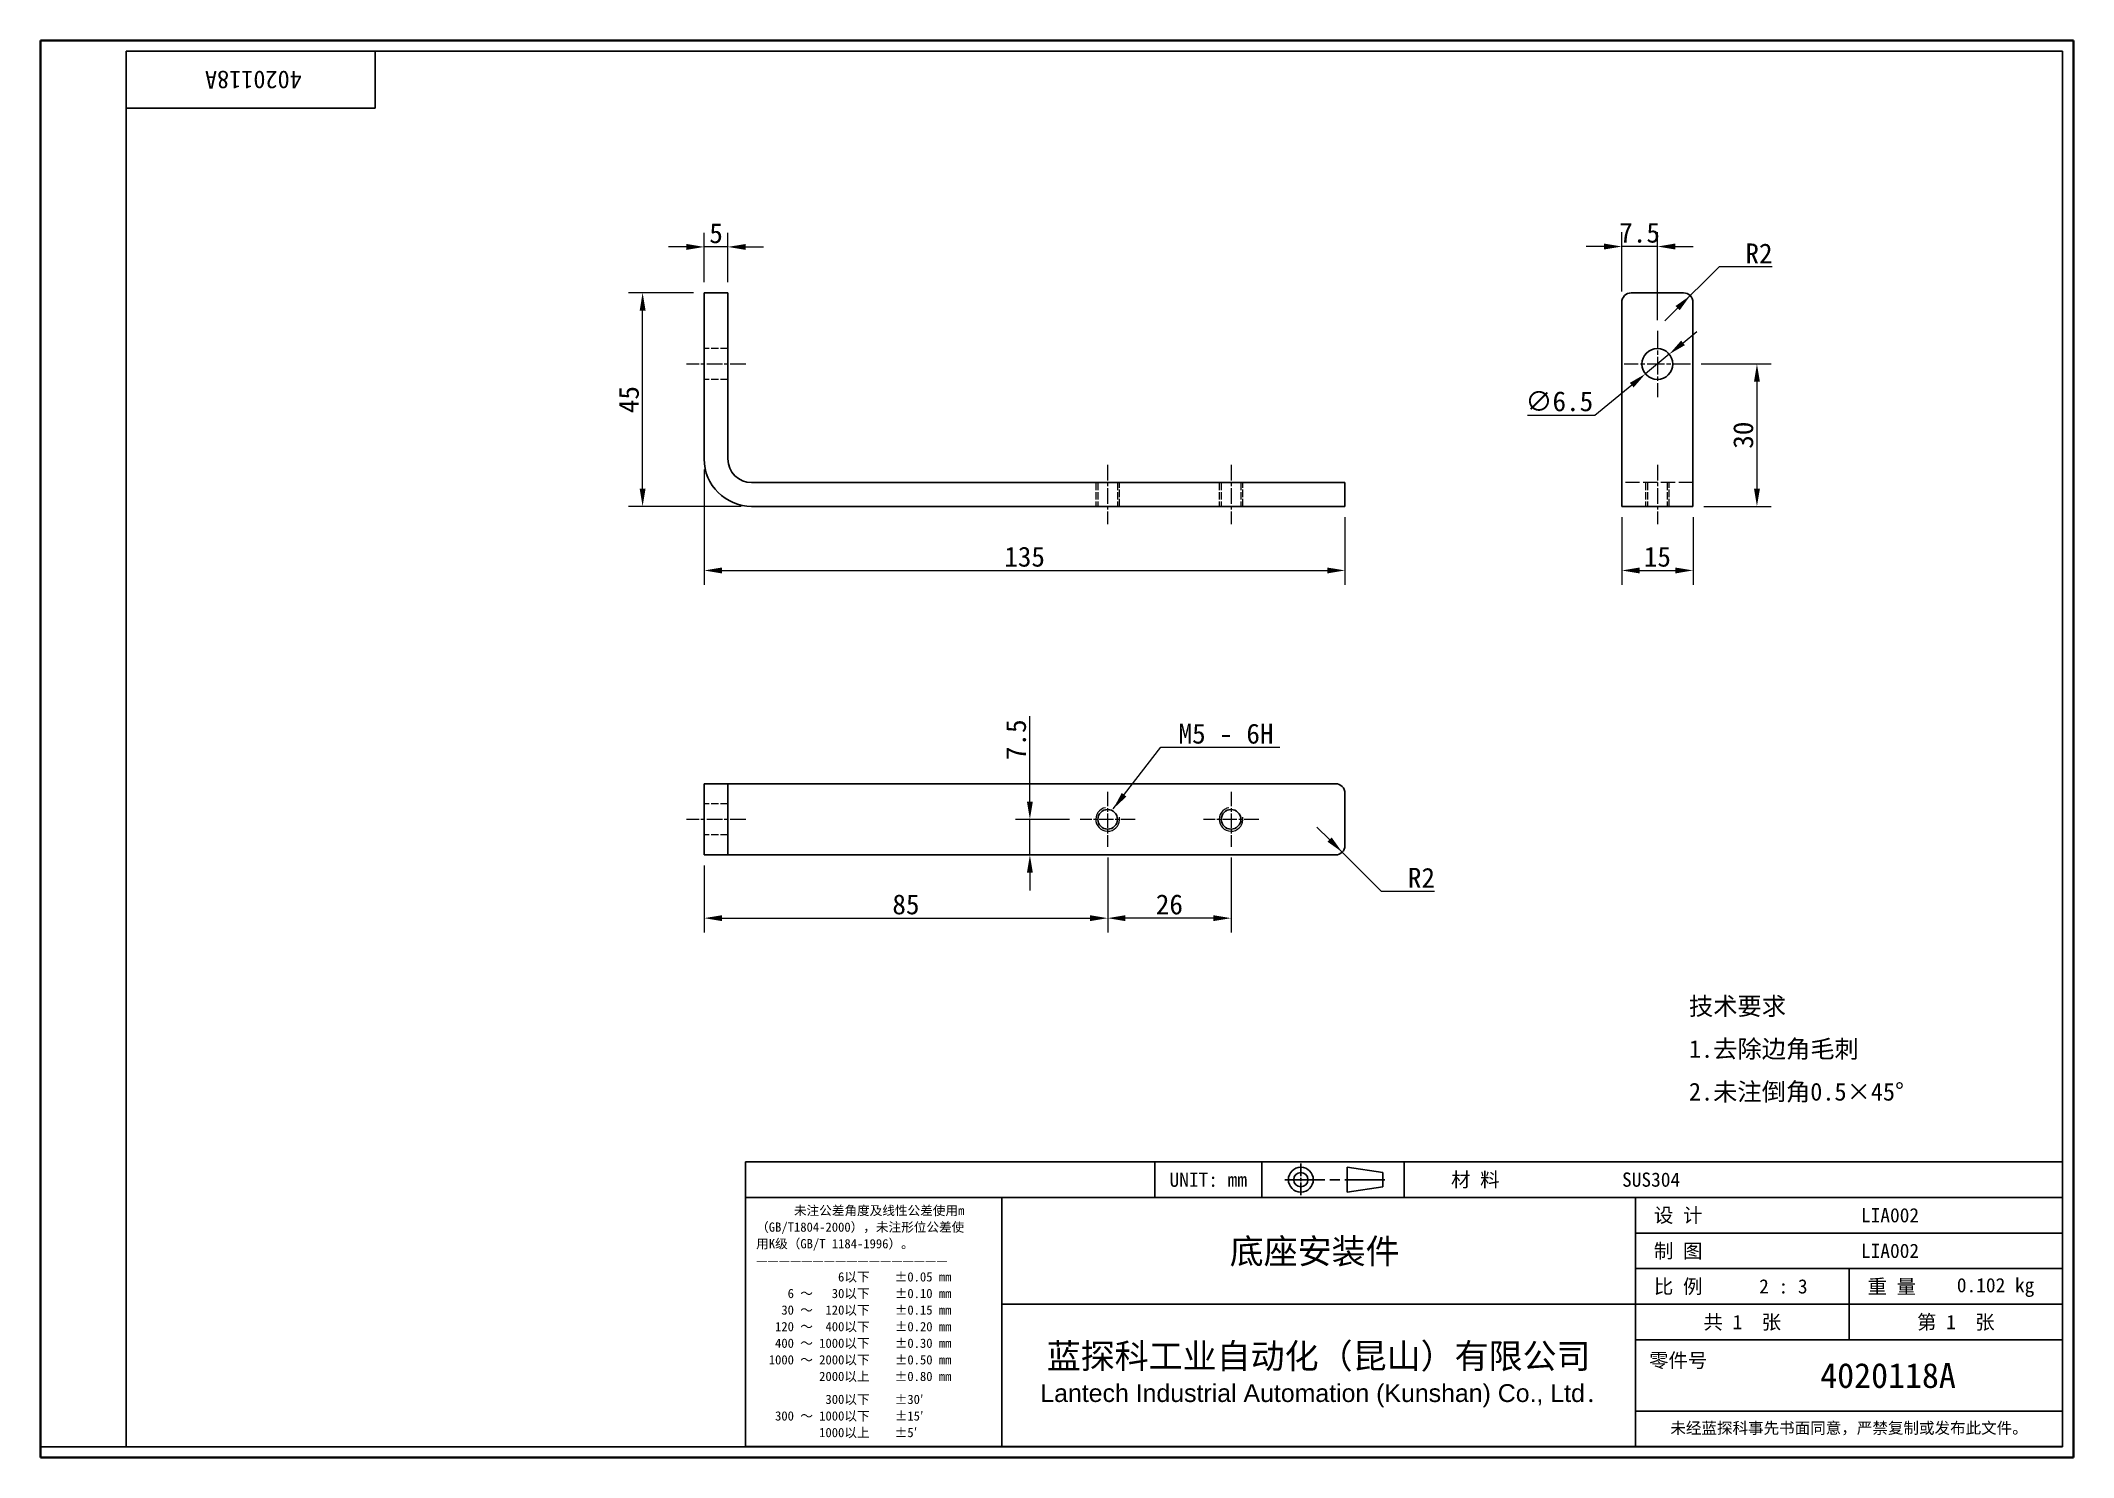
# Model space of a CAD drawing. Header units: millimetres. Extents: x 9 to 437, y 8 to 307.
import ezdxf
from ezdxf.enums import TextEntityAlignment as Align

# ---------------------------------------------------------------- set-up
doc = ezdxf.new("R2010")
doc.units = ezdxf.units.MM
doc.header["$LTSCALE"] = 1.5
doc.linetypes.add('CHAIN', pattern=[0.3543, 0.2362, -0.0295, 0.0591, -0.0295])
doc.linetypes.add('DASHED', pattern=[0.2067, 0.1654, -0.0413])
for name, color, linetype, lineweight in [('1', 7, 'Continuous', 18), ('可见 (ISO)', 7, 'Continuous', 25), ('可见窄的 (ISO)', 7, 'Continuous', 18), ('图框 (ISO)', 7, 'Continuous', 35), ('标题 (ISO)', 7, 'Continuous', 25)]:
    doc.layers.add(name, color=color, linetype=linetype, lineweight=lineweight)
for name, color, linetype, lineweight, true_color in [('中心标记 (ISO)', 1, 'CHAIN', 18, 0xff0000), ('中心线 (ISO)', 1, 'CHAIN', 18, 0xff0000), ('尺寸 (ISO)', 7, 'Continuous', 18, 0x008000), ('符号 (ISO)', 7, 'Continuous', 18, 0x008000), ('隐藏 (ISO)', 5, 'DASHED', 18, 0x0000ff)]:
    doc.layers.add(name, color=color, linetype=linetype, lineweight=lineweight, true_color=true_color)
doc.styles.add('文本样式164', font='SimSun.ttf')
doc.styles.add('文本样式165', font='SimSun.ttf')
doc.styles.add('文本样式74', font='SimSun.ttf')
doc.styles.add('最新国标', font='simfang.ttf')
doc.styles.add('注释文本 (ISO)', font='simfang.ttf')
doc.dimstyles.new('默认 (GB)', dxfattribs={"dimscale": 1.5, "dimtxt": 2.8, "dimasz": 2.5, "dimexe": 2, "dimexo": 1.5, "dimgap": 0.5, "dimtad": 1, "dimtoh": 1, "dimdsep": 46, "dimtxsty": '最新国标', "dimcen": 0.09, "dimdle": 10, "dimclrd": 256, "dimclre": 256, "dimclrt": 256, "dimaunit": 1, "dimadec": 3, "dimazin": 2, "dimtfac": 0.535714, "dimtmove": 0, "dimatfit": 3, "dimfxl": 0, "dimtolj": 1, "dimtzin": 0, "dimlwd": -1, "dimlwe": -1, "dimarcsym": 0})
doc.dimstyles.new('默认 (GB)$7', dxfattribs={"dimscale": 1.5, "dimtxt": 2.8, "dimasz": 2.5, "dimexe": 2, "dimexo": 1.5, "dimgap": 0.5, "dimtad": 1, "dimtoh": 1, "dimdsep": 46, "dimtxsty": '最新国标', "dimcen": 0.09, "dimdle": 10, "dimclrd": 256, "dimclre": 256, "dimclrt": 256, "dimaunit": 1, "dimadec": 3, "dimazin": 2, "dimtfac": 0.535714, "dimtmove": 0, "dimatfit": 3, "dimfxl": 0, "dimtolj": 1, "dimtzin": 0, "dimlwd": -1, "dimlwe": -1, "dimarcsym": 0})

# ---------------------------------------------------------------- blocks, each defined once
blk = doc.blocks.new('图框 最新国标')
at = {"layer": '图框 (ISO)'}
for p, q in [((6, 7), (6, 204.5)), ((6, 204.5), (291.5, 204.5)), ((291.5, 204.5), (291.5, 5.5)), ((6, 7), (6, 5.5)), ((6, 7), (6, 5.5)), ((291.5, 5.5), (6, 5.5))]:
    blk.add_line(p, q, dxfattribs=at)
at = {"layer": '图框 (ISO)', "color": 7, "linetype": 'Continuous', "lineweight": 25}
for p, q in [((18, 203), (290, 203)), ((18, 7), (18, 203)), ((18, 203), (290, 203)), ((53, 203), (53, 195)), ((290, 203), (290, 7)), ((290, 203), (290, 7)), ((53, 195), (18, 195)), ((290, 7), (6, 7)), ((290, 7), (18, 7))]:
    blk.add_line(p, q, dxfattribs=at)
at = {"layer": '图框 (ISO)', "style": '文本样式74'}
blk.add_attdef('零件代号_001', (42.68, 200.25), '', height=2.5, rotation=180, dxfattribs=at)
blk = doc.blocks.new('标题栏 最新国标')
at = {"layer": '标题 (ISO)'}
for p, q in [((381.98, -183.84), (196.98, -183.84)), ((196.98, -183.84), (196.98, -223.84)), ((254.48, -183.84), (254.48, -188.84)), ((269.48, -183.84), (269.48, -188.84)), ((281.48, -188.09), (281.48, -184.59)), ((281.48, -184.59), (286.48, -185.34)), ((286.48, -185.34), (286.48, -187.34)), ((289.48, -183.84), (289.48, -188.84)), ((381.98, -223.84), (381.98, -183.84)), ((383.48, -183.84), (383.48, -225.34)), ((286.48, -187.34), (281.48, -188.09)), ((196.98, -188.84), (381.98, -188.84)), ((232.98, -188.84), (232.98, -223.84)), ((321.98, -188.84), (321.98, -223.84)), ((321.98, -193.84), (381.98, -193.84)), ((321.98, -198.84), (381.98, -198.84)), ((351.98, -198.84), (351.98, -208.84)), ((321.98, -203.84), (232.98, -203.84)), ((321.98, -203.84), (381.98, -203.84)), ((321.98, -208.84), (381.98, -208.84)), ((321.98, -218.84), (381.98, -218.84)), ((196.98, -223.84), (381.98, -223.84)), ((383.48, -225.34), (196.98, -225.34))]:
    blk.add_line(p, q, dxfattribs=at)
at = {"layer": '标题 (ISO)', "linetype": 'CHAIN', "ltscale": 5.000333}
blk.add_line((274.98, -184.09), (274.98, -188.59), dxfattribs=at)
at = {"layer": '标题 (ISO)', "linetype": 'CHAIN', "ltscale": 15.834605}
blk.add_line((272.73, -186.34), (286.98, -186.34), dxfattribs=at)
at = {"layer": '标题 (ISO)'}
for radius in [1.75, 1]:
    blk.add_circle((274.98, -186.34), radius, dxfattribs=at)
at = {"layer": '1', "style": '文本样式164'}
for s, p in [('UNIT: mm', (261.98, -186.34)), ('材 料', (299.48, -186.34)), ('设 计', (327.98, -191.34)), ('制 图', (327.98, -196.34)), ('比 例', (327.98, -201.34)), ('重 量', (357.98, -201.34)), ('共 1  张', (336.98, -206.34)), ('第 1  张', (366.98, -206.34))]:
    blk.add_text(s, height=2, dxfattribs=at).set_placement(p, align=Align.MIDDLE_CENTER)
at = {"layer": '标题 (ISO)', "char_height": 2, "style": '注释文本 (ISO)'}
for s, insert, attachment_point, line_spacing_factor in [('{\\fSimSun|b0|i0|c134|p2;\\H0.65x;      未注公差角度及线性公差使用m\\P（GB/T1804-2000），未注形位公差使\\P用K级（GB/T 1184-1996）。\\P—————————————————\\P             6以下    ±0.05 mm\\P     6 ～   30以下    ±0.10 mm\\P    30 ～  120以下    ±0.15 mm\\P   120 ～  400以下    ±0.20 mm\\P   400 ～ 1000以下    ±0.30 mm\\P  1000 ～ 2000以下    ±0.50 mm\\P          2000以上    ±0.80 mm\\P\\H0.38462x;\\P\\H2.6x;           300以下    ±30′\\P   300 ～ 1000以下    ±15′\\P          1000以上    ±5′}', (198.48, -206.34), 4, 1.075116), ('{\\fMicrosoft YaHei|b0|i0|c134|p34;\\H1.75x;蓝探科工业自动化（昆山）有限公司\\P\\fArial|b0|i0|c0|p34;\\H0.71429x;Lantech Industrial Automation (Kunshan) Co., Ltd\\fFangSong|b0|i0|c134|p49;.\\H1.15195x; }', (277.48, -213.84), 5, 0.978695)]:
    blk.add_mtext(s, dxfattribs=dict(at, insert=insert, attachment_point=attachment_point, line_spacing_factor=line_spacing_factor))
at = {"layer": '标题 (ISO)', "attachment_point": 5, "style": '注释文本 (ISO)'}
for s, insert, char_height in [('\\fFangSong|b0|i0;零件号', (327.98, -211.84), 2), ('\\fSimSun|b0|i0;{\\H1.6000;未经蓝探科事先书面同意，严禁复制或发布此文件。}', (351.98, -221.34), 1.6)]:
    blk.add_mtext(s, dxfattribs=dict(at, insert=insert, char_height=char_height))
at = {"layer": '标题 (ISO)'}
for tag, p, height, style in [('材料_001', (320.09, -187.33), 2, '注释文本 (ISO)'), ('设计人_001', (353.65, -192.33), 2, '注释文本 (ISO)'), ('库存编号_001', (264.99, -198.14), 3.5, '文本样式165'), ('设计人_001', (353.65, -197.33), 2, '注释文本 (ISO)'), ('视图比例_001', (339.35, -202.33), 2, '注释文本 (ISO)'), ('质量\\P3;_001', (367.12, -202.16), 2, '注释文本 (ISO)'), ('零件代号_001', (347.93, -215.59), 3.5, '文本样式165')]:
    blk.add_attdef(tag, p, '', height=height, dxfattribs=dict(at, style=style))
blk = doc.blocks.new('*D5')
at = {"layer": 'Defpoints', "color": 0, "transparency": 16777216}
for p in [(148.8, 218.62), (283.8, 208.62), (283.8, 195.12)]:
    blk.add_point(p, dxfattribs=at)
at = {"layer": '尺寸 (ISO)', "color": 116, "true_color": 0x00803f, "transparency": 16777216}
for p, q in [((148.8, 216.37), (148.8, 192.12)), ((283.8, 206.37), (283.8, 192.12)), ((152.55, 195.12), (280.05, 195.12))]:
    blk.add_line(p, q, dxfattribs=at)
for points in [[(152.55, 195.74), (152.55, 194.49), (148.8, 195.12)], [(280.05, 195.74), (280.05, 194.49), (283.8, 195.12)]]:
    blk.add_solid(points, dxfattribs=at)
at = {"layer": '尺寸 (ISO)', "transparency": 16777216, "insert": (216.3, 197.99), "char_height": 4.2, "attachment_point": 5, "style": '最新国标'}
blk.add_mtext('\\A1;135', dxfattribs=at)
blk = doc.blocks.new('*D6')
at = {"layer": 'Defpoints', "color": 0, "transparency": 16777216}
for p in [(135.82, 253.62), (148.8, 253.62), (158.8, 208.62)]:
    blk.add_point(p, dxfattribs=at)
at = {"layer": '尺寸 (ISO)', "color": 116, "true_color": 0x00803f, "transparency": 16777216}
for p, q in [((146.55, 253.62), (132.82, 253.62)), ((135.82, 212.37), (135.82, 249.87)), ((156.55, 208.62), (132.82, 208.62))]:
    blk.add_line(p, q, dxfattribs=at)
for points in [[(135.2, 249.87), (136.45, 249.87), (135.82, 253.62)], [(135.2, 212.37), (136.45, 212.37), (135.82, 208.62)]]:
    blk.add_solid(points, dxfattribs=at)
at = {"layer": '尺寸 (ISO)', "transparency": 16777216, "insert": (132.95, 231.12), "char_height": 4.2, "attachment_point": 5, "rotation": 90, "style": '最新国标'}
blk.add_mtext('\\A1;45', dxfattribs=at)
blk = doc.blocks.new('*D7')
at = {"layer": 'Defpoints', "color": 0, "transparency": 16777216}
for p in [(148.8, 263.29), (148.8, 253.62), (153.8, 253.62)]:
    blk.add_point(p, dxfattribs=at)
at = {"layer": '尺寸 (ISO)', "color": 116, "true_color": 0x00803f, "transparency": 16777216}
for p, q in [((148.8, 255.87), (148.8, 266.29)), ((153.8, 255.87), (153.8, 266.29)), ((145.05, 263.29), (141.3, 263.29)), ((153.8, 263.29), (148.8, 263.29)), ((157.55, 263.29), (161.3, 263.29))]:
    blk.add_line(p, q, dxfattribs=at)
for points in [[(145.05, 263.91), (145.05, 262.66), (148.8, 263.29)], [(157.55, 263.91), (157.55, 262.66), (153.8, 263.29)]]:
    blk.add_solid(points, dxfattribs=at)
at = {"layer": '尺寸 (ISO)', "transparency": 16777216, "insert": (151.3, 266.16), "char_height": 4.2, "attachment_point": 5, "style": '最新国标'}
blk.add_mtext('\\A1;5', dxfattribs=at)
blk = doc.blocks.new('*D8')
at = {"layer": 'Defpoints', "color": 0, "transparency": 16777216}
for p in [(356.62, 238.62), (357.12, 208.62), (370.59, 208.62)]:
    blk.add_point(p, dxfattribs=at)
at = {"layer": '尺寸 (ISO)', "color": 116, "true_color": 0x00803f, "transparency": 16777216}
for p, q in [((358.87, 238.62), (373.59, 238.62)), ((370.59, 234.87), (370.59, 212.37)), ((359.37, 208.62), (373.59, 208.62))]:
    blk.add_line(p, q, dxfattribs=at)
for points in [[(369.97, 234.87), (371.22, 234.87), (370.59, 238.62)], [(369.97, 212.37), (371.22, 212.37), (370.59, 208.62)]]:
    blk.add_solid(points, dxfattribs=at)
at = {"layer": '尺寸 (ISO)', "transparency": 16777216, "insert": (367.72, 223.62), "char_height": 4.2, "attachment_point": 5, "rotation": 90, "style": '最新国标'}
blk.add_mtext('\\A1;30', dxfattribs=at)
blk = doc.blocks.new('*D9')
at = {"layer": 'Defpoints', "color": 0, "transparency": 16777216}
for p in [(342.12, 208.62), (357.12, 208.62), (357.12, 195.12)]:
    blk.add_point(p, dxfattribs=at)
at = {"layer": '尺寸 (ISO)', "color": 116, "true_color": 0x00803f, "transparency": 16777216}
for p, q in [((342.12, 206.37), (342.12, 192.12)), ((357.12, 206.37), (357.12, 192.12)), ((345.87, 195.12), (353.37, 195.12))]:
    blk.add_line(p, q, dxfattribs=at)
for points in [[(345.87, 195.74), (345.87, 194.49), (342.12, 195.12)], [(353.37, 195.74), (353.37, 194.49), (357.12, 195.12)]]:
    blk.add_solid(points, dxfattribs=at)
at = {"layer": '尺寸 (ISO)', "transparency": 16777216, "insert": (349.62, 197.99), "char_height": 4.2, "attachment_point": 5, "style": '最新国标'}
blk.add_mtext('\\A1;15', dxfattribs=at)
blk = doc.blocks.new('*D10')
at = {"layer": 'Defpoints', "color": 0, "transparency": 16777216}
for p in [(352.12, 240.69), (347.11, 236.55)]:
    blk.add_point(p, dxfattribs=at)
at = {"layer": '尺寸 (ISO)', "color": 116, "true_color": 0x00803f, "transparency": 16777216}
for p, q in [((355.02, 243.07), (357.91, 245.46)), ((352.12, 240.69), (347.11, 236.55)), ((344.22, 234.16), (336.43, 227.74)), ((336.43, 227.74), (322.22, 227.74))]:
    blk.add_line(p, q, dxfattribs=at)
for points in [[(354.62, 243.55), (355.41, 242.59), (352.12, 240.69)], [(343.82, 234.65), (344.61, 233.68), (347.11, 236.55)]]:
    blk.add_solid(points, dxfattribs=at)
at = {"layer": '尺寸 (ISO)', "transparency": 16777216, "insert": (328.95, 230.74), "char_height": 4.2, "attachment_point": 5, "style": '最新国标'}
blk.add_mtext('\\A1;∅6.5', dxfattribs=at)
blk = doc.blocks.new('*D11')
at = {"layer": 'Defpoints', "color": 0, "transparency": 16777216}
for p in [(356.54, 253.03), (355.12, 251.62)]:
    blk.add_point(p, dxfattribs=at)
at = {"layer": '尺寸 (ISO)', "color": 116, "true_color": 0x00803f, "transparency": 16777216}
for p, q in [((362.63, 259.06), (359.2, 255.67)), ((373.8, 259.06), (362.63, 259.06)), ((355.12, 251.62), (356.54, 253.03)), ((356.54, 253.03), (359.2, 255.67)), ((353.87, 250.39), (351.21, 247.75))]:
    blk.add_line(p, q, dxfattribs=at)
blk.add_solid([(353.43, 250.83), (354.31, 249.94), (356.54, 253.03)], dxfattribs=at)
at = {"layer": '尺寸 (ISO)', "transparency": 16777216, "insert": (371.02, 261.91), "char_height": 4.2, "attachment_point": 5, "style": '最新国标'}
blk.add_mtext('\\A1;R2', dxfattribs=at)
blk = doc.blocks.new('*D12')
at = {"layer": 'Defpoints', "color": 0, "transparency": 16777216}
for p in [(148.8, 135.18), (233.8, 136.86), (233.8, 121.86)]:
    blk.add_point(p, dxfattribs=at)
at = {"layer": '尺寸 (ISO)', "color": 116, "true_color": 0x00803f, "transparency": 16777216}
for p, q in [((148.8, 132.93), (148.8, 118.86)), ((233.8, 134.61), (233.8, 118.86)), ((152.55, 121.86), (230.05, 121.86))]:
    blk.add_line(p, q, dxfattribs=at)
for points in [[(152.55, 122.48), (152.55, 121.23), (148.8, 121.86)], [(230.05, 122.48), (230.05, 121.23), (233.8, 121.86)]]:
    blk.add_solid(points, dxfattribs=at)
at = {"layer": '尺寸 (ISO)', "transparency": 16777216, "insert": (191.3, 124.73), "char_height": 4.2, "attachment_point": 5, "style": '最新国标'}
blk.add_mtext('\\A1;85', dxfattribs=at)
blk = doc.blocks.new('*D13')
at = {"layer": 'Defpoints', "color": 0, "transparency": 16777216}
for p in [(227.98, 142.68), (217.41, 135.18), (259.18, 135.18)]:
    blk.add_point(p, dxfattribs=at)
at = {"layer": '尺寸 (ISO)', "color": 116, "true_color": 0x00803f, "transparency": 16777216}
for p, q in [((217.41, 146.43), (217.41, 164.43)), ((225.73, 142.68), (214.41, 142.68)), ((217.41, 135.18), (217.41, 142.68)), ((217.41, 131.43), (217.41, 127.68))]:
    blk.add_line(p, q, dxfattribs=at)
for points in [[(216.79, 146.43), (218.04, 146.43), (217.41, 142.68)], [(216.79, 131.43), (218.04, 131.43), (217.41, 135.18)]]:
    blk.add_solid(points, dxfattribs=at)
at = {"layer": '尺寸 (ISO)', "transparency": 16777216, "insert": (214.52, 159.45), "char_height": 4.2, "attachment_point": 5, "rotation": 90, "style": '最新国标'}
blk.add_mtext('\\A1;7.5', dxfattribs=at)
blk = doc.blocks.new('*D14')
at = {"layer": 'Defpoints', "color": 0, "transparency": 16777216}
for p in [(342.12, 263.37), (342.12, 251.62), (349.62, 245.62)]:
    blk.add_point(p, dxfattribs=at)
at = {"layer": '尺寸 (ISO)', "color": 116, "true_color": 0x00803f, "transparency": 16777216}
for p, q in [((342.12, 253.87), (342.12, 266.37)), ((349.62, 247.87), (349.62, 266.37)), ((338.37, 263.37), (334.62, 263.37)), ((349.62, 263.37), (342.12, 263.37)), ((353.37, 263.37), (357.12, 263.37))]:
    blk.add_line(p, q, dxfattribs=at)
for points in [[(338.37, 264), (338.37, 262.75), (342.12, 263.37)], [(353.37, 264), (353.37, 262.75), (349.62, 263.37)]]:
    blk.add_solid(points, dxfattribs=at)
at = {"layer": '尺寸 (ISO)', "transparency": 16777216, "insert": (345.87, 266.26), "char_height": 4.2, "attachment_point": 5, "style": '最新国标'}
blk.add_mtext('\\A1;7.5', dxfattribs=at)
blk = doc.blocks.new('*D15')
at = {"layer": 'Defpoints', "color": 0, "transparency": 16777216}
for p in [(281.8, 137.18), (283.21, 135.77)]:
    blk.add_point(p, dxfattribs=at)
at = {"layer": '尺寸 (ISO)', "color": 116, "true_color": 0x00803f, "transparency": 16777216}
for p, q in [((280.56, 138.41), (277.9, 141.05)), ((281.8, 137.18), (283.21, 135.77)), ((283.21, 135.77), (285.87, 133.12)), ((291.51, 127.51), (285.87, 133.12)), ((302.69, 127.51), (291.51, 127.51))]:
    blk.add_line(p, q, dxfattribs=at)
blk.add_solid([(281, 138.85), (280.11, 137.97), (283.21, 135.77)], dxfattribs=at)
at = {"layer": '尺寸 (ISO)', "transparency": 16777216, "insert": (299.9, 130.36), "char_height": 4.2, "attachment_point": 5, "style": '最新国标'}
blk.add_mtext('\\A1;R2', dxfattribs=at)
blk = doc.blocks.new('*D16')
at = {"layer": 'Defpoints', "color": 0, "transparency": 16777216}
for p in [(233.8, 136.86), (259.8, 136.86), (233.8, 121.86)]:
    blk.add_point(p, dxfattribs=at)
at = {"layer": '尺寸 (ISO)', "color": 116, "true_color": 0x00803f, "transparency": 16777216}
for p, q in [((233.8, 134.61), (233.8, 118.86)), ((259.8, 134.61), (259.8, 118.86)), ((256.05, 121.86), (237.55, 121.86))]:
    blk.add_line(p, q, dxfattribs=at)
for points in [[(237.55, 122.48), (237.55, 121.23), (233.8, 121.86)], [(256.05, 122.48), (256.05, 121.23), (259.8, 121.86)]]:
    blk.add_solid(points, dxfattribs=at)
at = {"layer": '尺寸 (ISO)', "transparency": 16777216, "insert": (246.8, 124.73), "char_height": 4.2, "attachment_point": 5, "style": '最新国标'}
blk.add_mtext('\\A1;26', dxfattribs=at)

msp = doc.modelspace()

# ---------------------------------------------------------------- linework, layer by layer
at = {"layer": '中心标记 (ISO)', "ltscale": 10.371169}
for p, q in [((349.6153, 245.6182), (349.6153, 231.6182)), ((356.6153, 238.6182), (342.6153, 238.6182))]:
    msp.add_line(p, q, dxfattribs=at)
at = {"layer": '中心标记 (ISO)', "ltscale": 8.618424}
for p, q in [((233.7958, 148.4925), (233.7958, 136.8585)), ((259.7958, 148.4925), (259.7958, 136.8585)), ((239.6128, 142.6755), (227.9788, 142.6755)), ((265.6128, 142.6755), (253.9788, 142.6755))]:
    msp.add_line(p, q, dxfattribs=at)
at = {"layer": '中心线 (ISO)', "ltscale": 9.259962}
for p, q in [((157.5458, 238.6182), (145.0458, 238.6182)), ((233.7958, 217.3682), (233.7958, 204.8682)), ((259.7958, 217.3682), (259.7958, 204.8682)), ((349.6153, 217.3682), (349.6153, 204.8682)), ((157.5458, 142.6755), (145.0458, 142.6755))]:
    msp.add_line(p, q, dxfattribs=at)
at = {"layer": '可见 (ISO)'}
for p, q in [((153.7958, 253.6182), (148.7958, 253.6182)), ((148.7958, 251.6182), (148.7958, 253.6182)), ((153.7958, 253.6182), (153.7958, 251.6182)), ((344.1153, 253.6182), (355.1153, 253.6182)), ((148.7958, 251.6182), (148.7958, 218.6182)), ((153.7958, 218.6182), (153.7958, 251.6182)), ((342.1153, 218.6182), (342.1153, 251.6182)), ((357.1153, 251.6182), (357.1153, 218.6182)), ((342.1153, 218.6182), (342.1153, 208.6182)), ((357.1153, 208.6182), (357.1153, 218.6182)), ((281.7958, 213.6182), (158.7958, 213.6182)), ((281.7958, 213.6182), (283.7958, 213.6182)), ((283.7958, 208.6182), (283.7958, 213.6182)), ((158.7958, 208.6182), (281.7958, 208.6182)), ((283.7958, 208.6182), (281.7958, 208.6182)), ((342.1153, 208.6182), (357.1153, 208.6182)), ((148.7958, 148.1755), (148.7958, 150.1755)), ((153.7958, 150.1755), (148.7958, 150.1755)), ((153.7958, 150.1755), (153.7958, 148.1755)), ((158.7958, 150.1755), (153.7958, 150.1755)), ((281.7958, 150.1755), (158.7958, 150.1755)), ((148.7958, 148.1755), (148.7958, 137.1755)), ((153.7958, 148.1755), (153.7958, 137.1755)), ((283.7958, 148.1755), (283.7958, 137.1755)), ((148.7958, 135.1755), (148.7958, 137.1755)), ((153.7958, 137.1755), (153.7958, 135.1755)), ((148.7958, 135.1755), (153.7958, 135.1755)), ((158.7958, 135.1755), (153.7958, 135.1755)), ((281.7958, 135.1755), (158.7958, 135.1755))]:
    msp.add_line(p, q, dxfattribs=at)
for centre, radius in [((349.6153, 238.6182), 3.25), ((233.7958, 142.6755), 2.067), ((259.7958, 142.6755), 2.067)]:
    msp.add_circle(centre, radius, dxfattribs=at)
for centre, radius, start, end in [((344.1153, 251.6182), 2, 90, 180), ((355.1153, 251.6182), 2, 0, 90), ((158.7958, 218.6182), 10, 180, 270), ((158.7958, 218.6182), 5, 180, 270), ((281.7958, 148.1755), 2, 0, 90), ((281.7958, 137.1755), 2, 270, 0)]:
    msp.add_arc(centre, radius, start, end, dxfattribs=at)
at = {"layer": '可见窄的 (ISO)'}
for centre in [(233.7958, 142.6755), (259.7958, 142.6755)]:
    msp.add_arc(centre, 2.5, 100, 10, dxfattribs=at)
at = {"layer": '隐藏 (ISO)', "ltscale": 6.348889}
for p, q in [((153.7958, 241.8682), (148.7958, 241.8682)), ((153.7958, 235.3682), (148.7958, 235.3682)), ((231.2958, 213.6182), (231.2958, 208.6182)), ((231.7288, 213.6182), (231.7288, 208.6182)), ((235.8628, 213.6182), (235.8628, 208.6182)), ((236.2958, 208.6182), (236.2958, 213.6182)), ((257.2958, 213.6182), (257.2958, 208.6182)), ((257.7288, 213.6182), (257.7288, 208.6182)), ((261.8628, 213.6182), (261.8628, 208.6182)), ((262.2958, 208.6182), (262.2958, 213.6182)), ((347.1153, 213.6182), (347.1153, 208.6182)), ((347.5483, 213.6182), (347.5483, 208.6182)), ((351.6823, 213.6182), (351.6823, 208.6182)), ((352.1153, 208.6182), (352.1153, 213.6182)), ((153.7958, 145.9255), (148.7958, 145.9255)), ((153.7958, 139.4255), (148.7958, 139.4255))]:
    msp.add_line(p, q, dxfattribs=at)
at = {"layer": '隐藏 (ISO)', "ltscale": 12.094824}
msp.add_line((357.1153, 213.6182), (342.1153, 213.6182), dxfattribs=at)

# ---------------------------------------------------------------- block references
at = {"xscale": 1.5, "yscale": 1.5, "zscale": 1.5}
msp.add_blockref('图框 最新国标', (0, 0), dxfattribs=at).add_auto_attribs({'零件代号_001': '4020118A'})
ref = msp.add_blockref('标题栏 最新国标', (-137.9738, 346.2664), dxfattribs=dict(xscale=1.5, yscale=1.5, zscale=1.5))
ref.add_attrib('零件代号_001', '4020118A', (383.9246, 22.875), dxfattribs={"layer": '标题 (ISO)', "height": 5.25, "style": '文本样式165'})
ref.add_attrib('库存编号_001', '底座安装件', (259.5084, 49.0517), dxfattribs={"layer": '标题 (ISO)', "height": 5.25, "style": '文本样式165'})
ref.add_attrib('质量\\P3;_001', '0.102 kg', (412.7057, 43.0243), dxfattribs={"layer": '标题 (ISO)', "height": 3, "style": '注释文本 (ISO)'})
ref.add_attrib('视图比例_001', '2 : 3', (371.0571, 42.7757), dxfattribs={"layer": '标题 (ISO)', "height": 3, "style": '注释文本 (ISO)'})
ref.add_attrib('设计人_001', 'LIA002', (392.5029, 57.7671), dxfattribs={"layer": '标题 (ISO)', "height": 3, "style": '注释文本 (ISO)'})
ref.add_attrib('设计人_001', 'LIA002', (392.5029, 50.2671), dxfattribs={"layer": '标题 (ISO)', "height": 3, "style": '注释文本 (ISO)'})
ref.add_attrib('材料_001', 'SUS304', (342.1671, 65.2671), dxfattribs={"layer": '标题 (ISO)', "height": 3, "style": '注释文本 (ISO)'})

# ---------------------------------------------------------------- texts
at = {"layer": '符号 (ISO)'}
for s, insert, char_height, width, attachment_point, line_spacing_factor, style in [('M5 - 6H', (248.7354, 158.5749), 4.2, 22.227087, 7, 0.49, '最新国标'), ('\\fFangSong|b0|i0;{\\H3.7500;技术要求\\P}\\fFangSong|b0|i0;{\\H3.7500;1.去除边角毛刺\\P}\\fFangSong|b0|i0;{\\H3.7500;2.未注倒角0.5×45°}', (356.2612, 94.0802), 3.75, 53.333334, 4, 1.441304, '注释文本 (ISO)')]:
    msp.add_mtext(s, dxfattribs=dict(at, insert=insert, char_height=char_height, width=width, attachment_point=attachment_point, line_spacing_factor=line_spacing_factor, style=style))

# ---------------------------------------------------------------- dimensions: what is measured, and where the dimension line sits
at = {"layer": '尺寸 (ISO)', "color": 116, "true_color": 0x00803f}
for base, p1, p2, angle, override, picture, middle in [((148.7958, 263.2883), (153.7958, 253.6182), (148.7958, 253.6182), 180, {"dimgap": 0.5, "dimtoh": 0, "dimdec": 2, "dimtol": 0, "dimlim": 0, "dimtp": 0, "dimtm": 0, "dimtdec": 2, "dimtofl": 1, "dimatfit": 1}, '*D7', (151.2958, 263.2883)), ((342.1153, 263.3743), (349.6153, 245.6182), (342.1153, 251.6182), 180, {"dimgap": 0.5, "dimtoh": 0, "dimdec": 2, "dimtol": 0, "dimlim": 0, "dimtp": 0, "dimtm": 0, "dimtdec": 2, "dimtofl": 1, "dimatfit": 1}, '*D14', (345.8653, 263.3743)), ((135.8201, 253.6182), (158.7958, 208.6182), (148.7958, 253.6182), 270, {"dimgap": 0.5, "dimtoh": 0, "dimdec": 2, "dimtol": 0, "dimlim": 0, "dimtp": 0, "dimtm": 0, "dimtdec": 2, "dimtofl": 0, "dimatfit": 1}, '*D6', (135.8201, 231.1182)), ((370.5914, 208.6182), (356.6153, 238.6182), (357.1153, 208.6182), 90, {"dimgap": 0.5, "dimtoh": 0, "dimdec": 2, "dimtol": 0, "dimlim": 0, "dimtp": 0, "dimtm": 0, "dimtdec": 2, "dimtofl": 0, "dimatfit": 1}, '*D8', (370.5914, 223.6182)), ((283.7958, 195.1159), (148.7958, 218.6182), (283.7958, 208.6182), 180, {"dimgap": 0.5, "dimtoh": 0, "dimdec": 2, "dimtol": 0, "dimlim": 0, "dimtp": 0, "dimtm": 0, "dimtdec": 2, "dimtofl": 0, "dimatfit": 1}, '*D5', (216.2958, 195.1159)), ((357.1153, 195.1159), (342.1153, 208.6182), (357.1153, 208.6182), 180, {"dimgap": 0.5, "dimtoh": 0, "dimdec": 2, "dimtol": 0, "dimlim": 0, "dimtp": 0, "dimtm": 0, "dimtdec": 2, "dimtofl": 0, "dimatfit": 1}, '*D9', (349.6153, 195.1159)), ((217.4104, 135.1755), (227.9788, 142.6755), (259.1758, 135.1755), 90, {"dimgap": 0.5, "dimtoh": 0, "dimdec": 2, "dimse2": 1, "dimtol": 0, "dimlim": 0, "dimtp": 0, "dimtm": 0, "dimtdec": 2, "dimtofl": 1, "dimatfit": 1}, '*D13', (217.4104, 159.4524)), ((233.7958, 121.8585), (148.7958, 135.1755), (233.7958, 136.8585), 180, {"dimgap": 0.5, "dimtoh": 0, "dimdec": 2, "dimtol": 0, "dimlim": 0, "dimtp": 0, "dimtm": 0, "dimtdec": 2, "dimtofl": 0, "dimatfit": 1}, '*D12', (191.2958, 121.8585)), ((233.7958, 121.8585), (259.7958, 136.8585), (233.7958, 136.8585), 180, {"dimgap": 0.5, "dimtoh": 0, "dimdec": 2, "dimtol": 0, "dimlim": 0, "dimtp": 0, "dimtm": 0, "dimtdec": 2, "dimtofl": 0, "dimatfit": 1}, '*D16', (246.7958, 121.8585))]:
    dim = msp.add_linear_dim(base=base, p1=p1, p2=p2, angle=angle, dimstyle='默认 (GB)', override=override, dxfattribs=at)
    dim.commit()
    dim.dimension.update_dxf_attribs({"geometry": picture, "text_midpoint": middle, "dimtype": 160})
for center, mpoint, picture, middle in [((355.1153, 251.6182), (356.5358, 253.0261), '*D11', (371.0193, 259.0619)), ((281.7958, 137.1755), (283.2137, 135.765), '*D15', (299.9024, 127.5136))]:
    dim = msp.add_radius_dim(center=center, mpoint=mpoint, dimstyle='默认 (GB)', override={"dimgap": 0.5, "dimtih": 1, "dimdec": 2, "dimlfac": 1, "dimcen": 0, "dimtol": 0, "dimlim": 0, "dimtp": 0, "dimtm": 0, "dimtdec": 2}, dxfattribs=at)
    dim.commit()
    dim.dimension.update_dxf_attribs({"geometry": picture, "text_midpoint": middle, "dimtype": 164})
dim = msp.add_diameter_dim_2p(p1=(352.1224, 240.6862), p2=(347.1081, 236.5502), dimstyle='默认 (GB)', override={"dimgap": 0.5, "dimtih": 1, "dimdec": 2, "dimlfac": 1, "dimtol": 0, "dimlim": 0, "dimtp": 0, "dimtm": 0, "dimtdec": 2, "dimatfit": 2}, dxfattribs=at)
dim.commit()
dim.dimension.update_dxf_attribs({"geometry": '*D10', "text_midpoint": (328.9482, 227.7426), "dimtype": 163})

# ---------------------------------------------------------------- leaders
at = {"layer": '符号 (ISO)', "annotation_type": 0, "has_hookline": 1, "hookline_direction": 0, "text_width": 21.336}
msp.add_leader([(234.9684, 144.8835), (244.9854, 157.8749), (248.7354, 157.8749)], dimstyle='默认 (GB)$7', override={"dimgap": 0, "dimtad": 1}, dxfattribs=at)

doc.saveas('drawing.dxf')
